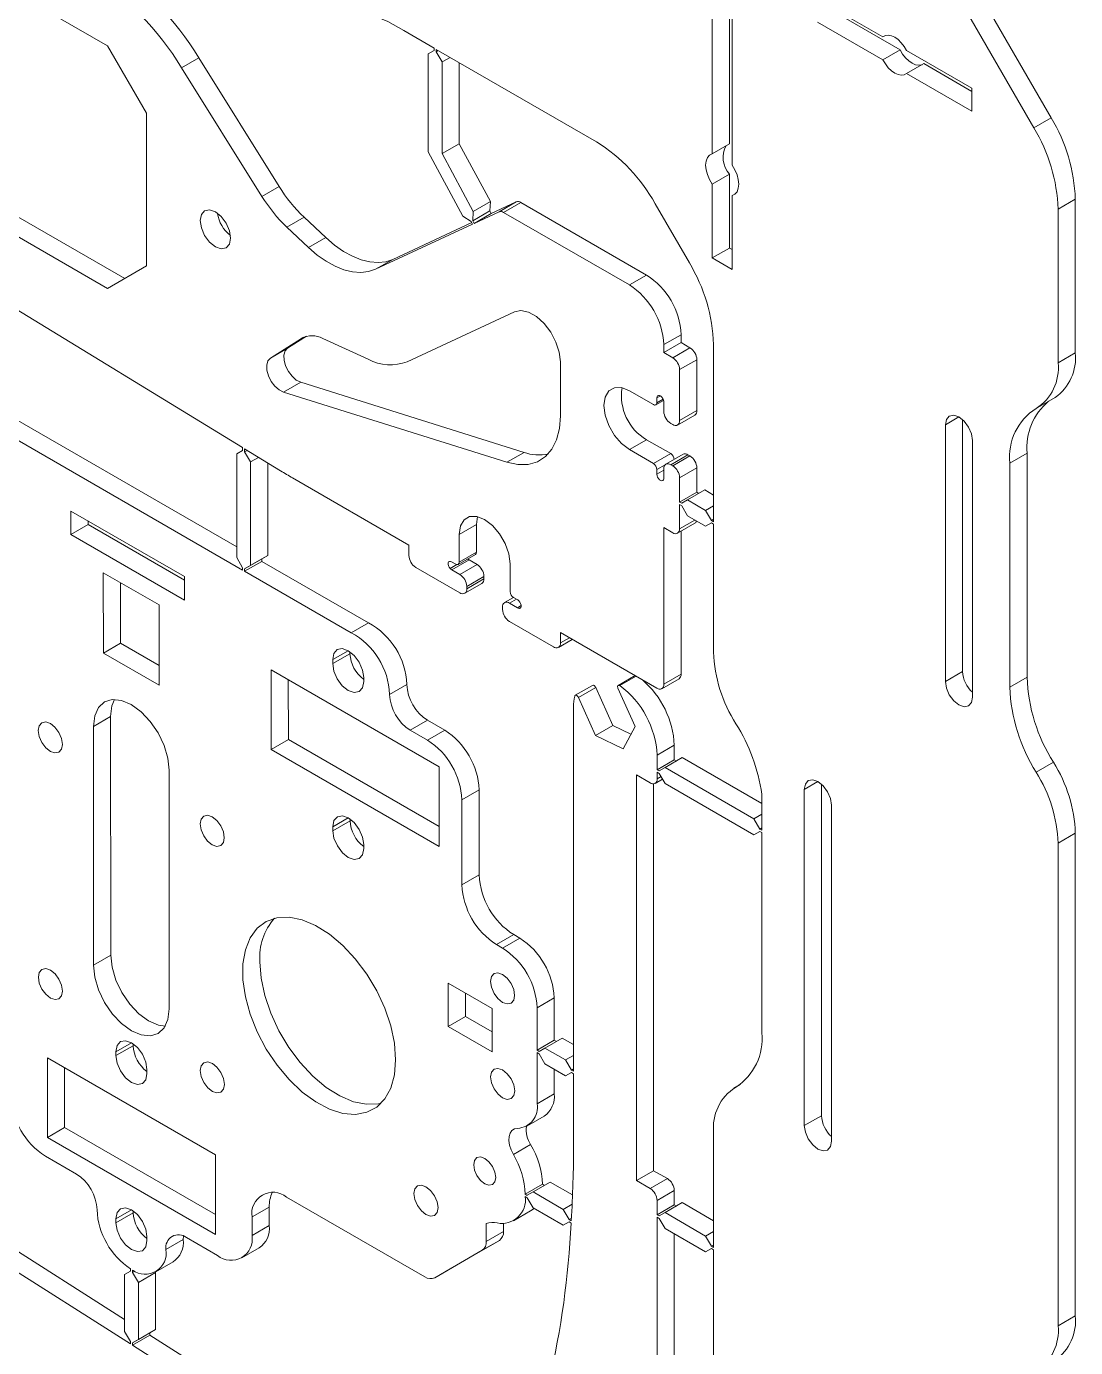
# Model space of a CAD drawing. Header units: millimetres. Extents: x 0 to 415, y 0 to 292.
# Drawn here: x 352.47 to 363.23, y 124.52 to 138.08 of the extents above; entities that cross this region are included whole.
import ezdxf

# ---------------------------------------------------------------- set-up
doc = ezdxf.new("R2010")
doc.units = ezdxf.units.MM

msp = doc.modelspace()

# ---------------------------------------------------------------- linework, layer by layer
at = {"color": 7, "linetype": 'Continuous', "lineweight": 15}
for p, q in [((353.2995, 137.8822), (350.2126, 139.6642)), ((359.5058, 138.615), (359.5058, 136.7748)), ((362.8069, 137.0412), (361.8898, 138.6298)), ((362.9837, 137.1433), (362.0665, 138.7318)), ((359.6826, 138.513), (359.6826, 136.8768)), ((359.7108, 136.6564), (359.7108, 138.4967)), ((361.258, 137.9742), (360.5877, 138.3612)), ((360.7644, 138.2264), (361.4347, 137.8395)), ((361.258, 137.7374), (360.5877, 138.1244)), ((356.6522, 137.8576), (356.3397, 138.0381)), ((361.2771, 137.9853), (361.258, 137.9742)), ((353.6986, 137.1909), (353.2995, 137.8822)), ((356.6522, 137.8331), (356.5921, 137.7984)), ((356.5921, 136.794), (356.5921, 137.7984)), ((356.6522, 137.8331), (356.6522, 137.8576)), ((358.3199, 136.8949), (356.6734, 137.8454)), ((356.6734, 137.8209), (356.6734, 137.8454)), ((356.6734, 137.8209), (356.6947, 137.8331)), ((356.7336, 137.7168), (356.6734, 137.8209)), ((361.4347, 137.8395), (361.258, 137.7374)), ((362.1716, 137.4468), (361.5013, 137.8338)), ((354.2371, 137.7576), (354.0603, 137.6556)), ((354.2371, 137.7576), (355.0611, 136.4387)), ((356.8149, 137.7637), (356.7336, 137.7168)), ((356.7336, 136.7749), (356.7336, 137.7168)), ((356.9103, 137.7086), (356.9103, 136.877)), ((361.678, 137.699), (361.5013, 137.597)), ((361.678, 137.699), (362.1716, 137.4141)), ((354.0603, 137.6556), (354.8843, 136.3367)), ((362.1716, 137.21), (361.5013, 137.597)), ((362.1716, 137.4468), (362.1716, 137.21)), ((350.3894, 137.2758), (353.4763, 135.4938)), ((350.2126, 137.1737), (353.2995, 135.3917)), ((353.6986, 135.6222), (353.6986, 137.1909)), ((362.8069, 137.0412), (362.9837, 137.1433)), ((356.9103, 136.877), (356.7336, 136.7749)), ((356.9103, 136.877), (357.2292, 136.283)), ((359.6826, 136.8768), (359.5058, 136.7748)), ((356.9472, 136.1325), (356.5921, 136.794)), ((357.0525, 136.1809), (356.7336, 136.7749)), ((354.8843, 136.3367), (355.0611, 136.4387)), ((359.6826, 136.5645), (359.5058, 136.4624)), ((359.5058, 136.4624), (359.5058, 135.7041)), ((359.6826, 136.5645), (359.6826, 135.8061)), ((359.7435, 136.3629), (359.7108, 136.3441)), ((359.7108, 135.5857), (359.7108, 136.3441)), ((363.2322, 136.3069), (363.0555, 136.2049)), ((363.2322, 134.7292), (363.2322, 136.3069)), ((357.2247, 136.1876), (357.0479, 136.0855)), ((357.0479, 136.0855), (357.0525, 136.1809)), ((357.0525, 136.1809), (357.2292, 136.283)), ((357.0621, 136.0592), (357.3179, 136.1782)), ((357.2292, 136.283), (357.2247, 136.1876)), ((357.2389, 136.1612), (357.2247, 136.1876)), ((357.2389, 136.1612), (357.4947, 136.2803)), ((357.3179, 136.1782), (357.4947, 136.2803)), ((357.5421, 136.274), (357.3653, 136.1719)), ((357.3653, 136.1719), (358.6554, 135.4271)), ((357.5421, 136.274), (358.8322, 135.5292)), ((359.2714, 135.6528), (358.9199, 136.2615)), ((363.0555, 134.6272), (363.0555, 136.2049)), ((355.3182, 136.1224), (355.1414, 136.0204)), ((355.3182, 136.1224), (355.5409, 135.913)), ((356.0499, 135.5881), (357.0464, 136.0518)), ((356.2267, 135.6901), (357.0378, 136.0677)), ((356.9472, 136.1325), (357.0321, 136.0783)), ((357.0464, 136.0518), (357.0321, 136.0783)), ((357.0479, 136.0855), (357.0479, 136.0855)), ((357.0621, 136.0592), (357.0479, 136.0855)), ((357.0621, 136.0592), (357.2389, 136.1612)), ((355.1414, 136.0204), (355.3641, 135.811)), ((355.3641, 135.811), (355.5409, 135.913)), ((359.6826, 135.8061), (359.5058, 135.7041)), ((359.6826, 135.8061), (359.7108, 135.7898)), ((353.2995, 135.3917), (353.6986, 135.6222)), ((356.2267, 135.6901), (356.0499, 135.5881)), ((359.5058, 135.7041), (359.7108, 135.5857)), ((351.6919, 135.5858), (354.6859, 133.7573)), ((358.6554, 135.4271), (358.8322, 135.5292)), ((357.4759, 135.1516), (356.3754, 134.6394)), ((355.2901, 134.879), (354.9718, 134.6757)), ((355.3411, 134.9007), (355.1486, 134.7778)), ((355.9748, 134.6646), (355.5098, 134.877)), ((359.1858, 134.9168), (359.009, 134.8148)), ((359.009, 134.7331), (359.1858, 134.8352)), ((359.009, 134.8148), (359.009, 134.7331)), ((359.1858, 134.9168), (359.1858, 134.8352)), ((359.1858, 134.8352), (359.2777, 134.7821)), ((359.5199, 132.997), (359.5199, 134.8164)), ((354.9718, 134.6757), (355.1486, 134.7778)), ((359.009, 134.7331), (359.1009, 134.68)), ((359.1009, 134.68), (359.2777, 134.7821)), ((363.0555, 134.6272), (363.2322, 134.7292)), ((357.9483, 134.0849), (357.9483, 134.6365)), ((359.3484, 134.6596), (359.1716, 134.5576)), ((359.1716, 134.5576), (359.1716, 134.035)), ((359.3484, 134.6596), (359.3484, 134.137)), ((355.2825, 134.4287), (355.1058, 134.3267)), ((355.2825, 134.4287), (357.575, 133.7083)), ((351.8687, 134.3307), (354.6258, 132.739)), ((355.1058, 134.3267), (357.3983, 133.6063)), ((358.9029, 134.1983), (358.6554, 134.3411)), ((358.9383, 134.2677), (358.9383, 134.2187)), ((362.8483, 134.1693), (363.0251, 134.2714)), ((354.6859, 132.5002), (351.6919, 134.2286)), ((358.9279, 134.1958), (359.0068, 134.2413)), ((359.009, 134.1289), (359.009, 134.2228)), ((359.1716, 134.035), (359.3484, 134.137)), ((359.1009, 133.9942), (359.0797, 134.0064)), ((359.1509, 133.9892), (359.3277, 134.0913)), ((362.075, 134.044), (362.075, 131.4584)), ((361.8983, 133.9917), (361.8983, 131.3563)), ((354.6859, 133.7267), (354.6258, 133.692)), ((354.6859, 133.7267), (354.6859, 133.7573)), ((354.7071, 133.7443), (355.0762, 133.5189)), ((354.7071, 133.7144), (354.7071, 133.7443)), ((354.7071, 133.7144), (354.7323, 133.729)), ((358.6554, 133.7369), (358.8322, 133.8389)), ((358.6554, 133.7369), (358.9029, 133.594)), ((358.8322, 133.8389), (359.0797, 133.6961)), ((362.1761, 131.196), (362.1761, 133.8313)), ((354.6258, 133.692), (354.6258, 132.6288)), ((354.7672, 133.6103), (354.7071, 133.7144)), ((354.8491, 133.6576), (354.7672, 133.6103)), ((354.7672, 133.6103), (354.7672, 132.5472)), ((354.944, 132.6493), (354.944, 133.5996)), ((357.575, 133.7083), (357.3983, 133.6063)), ((358.9029, 133.594), (359.0797, 133.6961)), ((359.2065, 133.6888), (359.0297, 133.5867)), ((359.2565, 133.6838), (359.0797, 133.5818)), ((359.1009, 133.5695), (359.2777, 133.6716)), ((359.2565, 133.6838), (359.2777, 133.6716)), ((362.7373, 133.7008), (362.5605, 133.5988)), ((362.5605, 133.5988), (362.5605, 131.2976)), ((362.7373, 133.7008), (362.7373, 131.3996)), ((358.9383, 133.5328), (358.9383, 133.4838)), ((359.009, 133.4471), (359.009, 133.541)), ((359.0797, 133.5818), (359.1009, 133.5695)), ((359.3484, 133.5491), (359.1716, 133.4471)), ((359.3484, 133.5491), (359.3484, 133.3001)), ((356.3927, 132.7568), (355.199, 133.4459)), ((359.1716, 133.4471), (359.1716, 133.198)), ((359.4297, 133.3225), (359.2529, 133.2205)), ((359.5199, 133.2705), (359.4297, 133.3225)), ((359.1716, 133.198), (359.3484, 133.3001)), ((359.1716, 133.198), (359.1928, 133.1858)), ((359.2529, 133.2205), (359.1928, 133.1858)), ((359.2529, 133.2205), (359.4386, 133.1133)), ((359.3484, 133.3001), (359.3696, 133.2878)), ((354.0912, 132.4338), (352.9244, 133.1066)), ((352.9244, 133.1066), (352.9246, 132.8657)), ((357.0857, 132.9692), (357.0964, 133.0486)), ((359.1716, 133.1735), (359.1928, 133.1613)), ((359.1716, 133.1735), (359.1716, 132.9245)), ((359.1928, 133.1613), (359.2529, 133.0572)), ((359.2529, 133.0572), (359.4386, 132.95)), ((359.4386, 133.1133), (359.5199, 133.1603)), ((359.4987, 133.0092), (359.4386, 133.1133)), ((353.1013, 132.9677), (352.9246, 132.8657)), ((353.1013, 132.9677), (353.1013, 133.0046)), ((354.0912, 132.3969), (353.1013, 132.9677)), ((356.9089, 132.8671), (357.0857, 132.9692)), ((357.0857, 132.6834), (357.0857, 132.9692)), ((359.1009, 132.8837), (359.009, 132.9367)), ((359.009, 132.9367), (359.009, 131.3281)), ((359.1509, 132.8787), (359.3277, 132.9808)), ((359.4386, 132.95), (359.4987, 132.9847)), ((359.4987, 132.9847), (359.4386, 132.95)), ((359.5199, 133.0215), (359.4987, 133.0092)), ((359.4987, 133.0092), (359.5199, 132.997)), ((359.4987, 132.9847), (359.5199, 132.9725)), ((359.5199, 131.6578), (359.5199, 132.9725)), ((352.9246, 132.8657), (354.0913, 132.1928)), ((356.9089, 132.5813), (356.9089, 132.8671)), ((359.1858, 132.8988), (359.1858, 131.4302)), ((354.7672, 132.5472), (354.944, 132.6493)), ((354.944, 132.6493), (354.8839, 132.6145)), ((356.3927, 132.7568), (356.3927, 132.6507)), ((356.8985, 132.5584), (357.0753, 132.6605)), ((356.9089, 132.5813), (357.0857, 132.6834)), ((354.6258, 132.6288), (354.6859, 132.5247)), ((354.6859, 132.5002), (354.6859, 132.5247)), ((354.8839, 132.6145), (354.7071, 132.5125)), ((354.7071, 132.488), (354.8839, 132.59)), ((354.7071, 132.5125), (354.7672, 132.5472)), ((354.7071, 132.488), (354.7071, 132.5125)), ((354.8839, 132.59), (354.8839, 132.6145)), ((354.8839, 132.59), (355.9777, 131.9586)), ((356.916, 132.267), (356.4634, 132.5282)), ((356.8161, 132.5163), (356.8855, 132.5564)), ((356.8735, 132.5609), (356.8311, 132.5854)), ((356.8346, 132.5017), (357.0114, 132.6038)), ((356.916, 132.4548), (357.0927, 132.5568)), ((357.0927, 132.5568), (357.0114, 132.6038)), ((357.4321, 132.2793), (357.4321, 132.565)), ((353.8297, 132.1427), (353.257, 132.473)), ((353.257, 132.473), (353.2573, 131.6481)), ((353.4338, 132.371), (353.4341, 131.7501)), ((354.0913, 132.1928), (354.0912, 132.4338)), ((355.8009, 131.8566), (354.7071, 132.488)), ((356.916, 132.4548), (356.8346, 132.5017)), ((357.1634, 132.4343), (356.9867, 132.3323)), ((356.9867, 132.3078), (357.1634, 132.4098)), ((357.1634, 132.4098), (357.1634, 132.4343)), ((356.966, 132.262), (357.1427, 132.3641)), ((356.9867, 132.3078), (356.9867, 132.3323)), ((353.8301, 131.3178), (353.8297, 132.1427)), ((357.3544, 132.0955), (357.3544, 132.12)), ((357.4665, 132.2186), (357.3751, 132.1658)), ((357.5064, 132.1139), (357.4251, 132.1609)), ((357.5099, 132.1935), (357.4675, 132.218)), ((357.5419, 132.1168), (357.525, 132.1071)), ((357.8776, 131.7118), (357.4251, 131.9731)), ((355.9777, 131.9586), (355.8009, 131.8566)), ((358.9383, 131.2873), (357.9483, 131.8588)), ((357.9483, 131.8588), (357.9483, 131.7526)), ((353.4341, 131.7501), (353.2573, 131.6481)), ((353.4341, 131.7501), (353.83, 131.5218)), ((357.9276, 131.7069), (358.0696, 131.7888)), ((353.2573, 131.6481), (353.8301, 131.3178)), ((355.6114, 131.5806), (355.6115, 131.5398)), ((355.7882, 131.6418), (355.6115, 131.5398)), ((355.7882, 131.6612), (355.7882, 131.6418)), ((356.7041, 130.4809), (354.9788, 131.476)), ((354.9788, 131.476), (354.9791, 130.6592)), ((359.009, 131.3281), (359.1858, 131.4302)), ((362.075, 131.4584), (361.8983, 131.3563)), ((355.1557, 131.374), (355.1559, 130.7613)), ((355.9296, 131.3971), (355.9297, 131.3563)), ((356.1948, 131.2238), (356.3716, 131.3258)), ((358.2775, 131.3169), (358.1007, 131.2148)), ((358.3099, 131.2949), (358.1331, 131.1929)), ((358.4856, 130.9038), (358.3099, 131.2949)), ((358.5386, 131.2867), (358.7143, 130.8955)), ((358.7142, 131.4167), (358.541, 131.3167)), ((358.9883, 131.2824), (359.1651, 131.3844)), ((362.7373, 131.3996), (362.5605, 131.2976)), ((358.3088, 130.8017), (358.1331, 131.1929)), ((358.0829, 131.0961), (358.0829, 127.355)), ((353.3319, 130.9966), (353.1552, 130.8946)), ((353.1552, 130.8946), (353.1562, 128.4443)), ((353.333, 128.5464), (353.3319, 130.9966)), ((356.5838, 130.9584), (356.4071, 130.8564)), ((356.7606, 130.8565), (356.5838, 130.9584)), ((358.4856, 130.9038), (358.3088, 130.8017)), ((358.6719, 130.8151), (358.4856, 130.9038)), ((358.7143, 130.8955), (358.5935, 130.6662)), ((355.1559, 130.7613), (354.9791, 130.6592)), ((355.1559, 130.7613), (356.7044, 129.8682)), ((356.5838, 130.7544), (356.4071, 130.8564)), ((356.7606, 130.8565), (356.5838, 130.7544)), ((358.5935, 130.6662), (358.3088, 130.8017)), ((354.9791, 130.6592), (356.7045, 129.6642)), ((359.117, 130.7032), (358.9402, 130.6012)), ((359.117, 130.5521), (359.117, 130.7032)), ((356.7045, 129.6642), (356.7041, 130.4809)), ((358.9402, 130.4501), (358.9402, 130.6012)), ((358.9402, 130.4501), (359.117, 130.5521)), ((359.0215, 130.4725), (358.9614, 130.4378)), ((359.1983, 130.5746), (359.0215, 130.4725)), ((359.0215, 130.4725), (359.9336, 129.946)), ((359.117, 130.5521), (359.1382, 130.5399)), ((360.0149, 130.1032), (359.1983, 130.5746)), ((362.8305, 130.4249), (363.0072, 130.527)), ((353.934, 127.9958), (353.933, 130.446)), ((358.7281, 130.397), (358.8695, 130.3154)), ((358.7281, 126.2327), (358.7281, 130.397)), ((358.9195, 130.3104), (358.9955, 130.3543)), ((358.9402, 130.4501), (358.9614, 130.4378)), ((358.9402, 130.4256), (358.9614, 130.4133)), ((358.9402, 130.3562), (358.9402, 130.4256)), ((358.9614, 130.4133), (359.0215, 130.3092)), ((357.1143, 130.2442), (356.9376, 130.1422)), ((357.1143, 130.2442), (357.1147, 129.3702)), ((358.9048, 126.3347), (358.9048, 130.3059)), ((359.0215, 130.3092), (359.9336, 129.7827)), ((360.0149, 129.8297), (360.0149, 130.2006)), ((360.4511, 130.2489), (360.4511, 126.797)), ((360.6279, 130.3012), (360.6279, 126.8991)), ((356.9376, 130.1422), (356.9379, 129.2682)), ((360.7289, 126.6366), (360.7289, 130.0886)), ((355.789, 129.9267), (355.6122, 129.8246)), ((355.789, 129.9461), (355.789, 129.9267)), ((359.9336, 129.946), (360.0149, 129.9929)), ((359.9937, 129.8419), (359.9336, 129.946)), ((355.6122, 129.8654), (355.6122, 129.8246)), ((359.9336, 129.7827), (359.9937, 129.8174)), ((359.9937, 129.8174), (359.9336, 129.7827)), ((359.9937, 129.8419), (360.0149, 129.8541)), ((359.9937, 129.8419), (360.0149, 129.8297)), ((359.9937, 129.8174), (360.0149, 129.8052)), ((360.0149, 127.751), (360.0149, 129.8052)), ((363.2322, 129.7998), (363.0555, 129.6977)), ((363.2322, 124.8454), (363.2322, 129.7998)), ((355.9304, 129.6819), (355.9304, 129.6411)), ((363.0555, 124.7433), (363.0555, 129.6977)), ((353.5356, 124.5564), (345.6885, 129.5374)), ((353.4755, 124.8088), (345.8653, 129.6394)), ((357.1147, 129.3702), (356.9379, 129.2682)), ((357.2917, 128.6559), (357.4684, 128.7579)), ((357.3543, 128.6197), (357.5311, 128.7218)), ((357.4684, 128.7579), (357.5311, 128.7218)), ((357.2917, 128.6559), (357.3543, 128.6197)), ((353.333, 128.5464), (353.1562, 128.4443)), ((357.2486, 127.9991), (356.7963, 128.26)), ((356.7963, 128.26), (356.7965, 127.8156)), ((356.9732, 127.9177), (356.9731, 128.158)), ((357.7081, 128.0075), (357.8849, 128.1095)), ((357.885, 127.6733), (357.8849, 128.1095)), ((356.9732, 127.9177), (356.7965, 127.8156)), ((357.2487, 127.7589), (356.9732, 127.9177)), ((357.2488, 127.5548), (357.2486, 127.9991)), ((357.7083, 127.5713), (357.7081, 128.0075)), ((356.7965, 127.8156), (357.2488, 127.5548)), ((353.5632, 127.6175), (353.5632, 127.6369)), ((357.885, 127.6733), (357.7083, 127.5713)), ((357.9664, 127.6958), (357.7896, 127.5938)), ((357.885, 127.6733), (357.9062, 127.6611)), ((358.0829, 127.6285), (357.9664, 127.6958)), ((354.4083, 126.4974), (352.683, 127.4924)), ((352.683, 127.4924), (352.6834, 126.6757)), ((353.5632, 127.6175), (353.3864, 127.5155)), ((353.3864, 127.5155), (353.3864, 127.5563)), ((357.7083, 127.5713), (357.7295, 127.559)), ((357.7083, 127.5468), (357.7295, 127.5345)), ((357.7085, 127.0218), (357.7083, 127.5468)), ((357.7896, 127.5938), (357.7295, 127.559)), ((357.7295, 127.5345), (357.7896, 127.4304)), ((357.7896, 127.5938), (358.0016, 127.4714)), ((358.0016, 127.4714), (358.0829, 127.5183)), ((352.8599, 127.3904), (352.8601, 126.7777)), ((353.7046, 127.332), (353.7046, 127.3728)), ((357.7896, 127.4304), (358.0016, 127.3081)), ((357.8853, 127.1239), (357.8852, 127.3753)), ((358.0617, 127.3673), (358.0016, 127.4714)), ((358.0617, 127.3673), (358.0829, 127.3795)), ((358.0617, 127.3673), (358.0829, 127.355)), ((358.0016, 127.3081), (358.0617, 127.3428)), ((358.0617, 127.3428), (358.0016, 127.3081)), ((358.0617, 127.3428), (358.0829, 127.3305)), ((358.0829, 127.3305), (358.0829, 126.6051)), ((359.7941, 127.2192), (359.7271, 127.1805)), ((357.7085, 127.0218), (357.8853, 127.1239)), ((357.6049, 126.7927), (357.7817, 126.8948)), ((360.6279, 126.8991), (360.4511, 126.797)), ((352.8601, 126.7777), (352.6834, 126.6757)), ((352.6834, 126.6757), (354.4087, 125.6807)), ((352.8601, 126.7777), (354.4086, 125.8847)), ((359.5199, 125.5473), (359.5199, 126.7227)), ((357.4657, 126.5008), (357.6425, 126.6029)), ((352.6622, 126.4837), (352.9804, 126.3002)), ((354.4087, 125.6807), (354.4083, 126.4974)), ((358.9048, 126.3347), (358.7281, 126.2327)), ((359.0463, 126.2531), (358.9048, 126.3347)), ((357.588, 126.0928), (357.7648, 126.1948)), ((357.8443, 126.2186), (357.6675, 126.1165)), ((357.7648, 126.1948), (357.7839, 126.1838)), ((357.8443, 126.2186), (358.0726, 126.0868)), ((358.8695, 126.151), (358.7281, 126.2327)), ((359.0463, 126.2531), (358.8695, 126.151)), ((359.117, 126.1306), (358.9402, 126.0285)), ((359.117, 125.984), (359.117, 126.1306)), ((356.5576, 125.2449), (355.1367, 126.0644)), ((357.5876, 126.0685), (357.6076, 126.057)), ((357.588, 126.0928), (357.6074, 126.0816)), ((357.6675, 126.1165), (357.6074, 126.0818)), ((357.6074, 126.0816), (357.6074, 126.0818)), ((357.6076, 126.057), (357.6675, 125.9532)), ((357.9771, 125.9378), (357.6675, 126.1165)), ((358.9402, 125.882), (358.9402, 126.0285)), ((359.1983, 126.0065), (359.0215, 125.9044)), ((359.5199, 125.8208), (359.1983, 126.0065)), ((353.5639, 125.9024), (353.3871, 125.8003)), ((353.5639, 125.9024), (353.5639, 125.9218)), ((354.9601, 125.9619), (354.7833, 125.8599)), ((354.7834, 125.6687), (354.7833, 125.8599)), ((354.9602, 125.7708), (354.9601, 125.9619)), ((357.4658, 125.8195), (357.6426, 125.9215)), ((357.6777, 125.9473), (357.6426, 125.9215)), ((357.9771, 125.7745), (357.6675, 125.9532)), ((357.9771, 125.9378), (358.0684, 125.9905)), ((358.0372, 125.8337), (357.9771, 125.9378)), ((358.9402, 125.882), (359.117, 125.984)), ((358.9402, 125.882), (358.9614, 125.8697)), ((358.9402, 125.8575), (358.9614, 125.8452)), ((358.9402, 122.4423), (358.9402, 125.8575)), ((359.0215, 125.9044), (358.9614, 125.8697)), ((359.0215, 125.9044), (359.4386, 125.6637)), ((359.117, 125.984), (359.1382, 125.9718)), ((353.3871, 125.8411), (353.3871, 125.8003)), ((354.9602, 125.7708), (354.7834, 125.6687)), ((357.187, 125.609), (357.1869, 125.7926)), ((357.3637, 125.7111), (357.3637, 125.7919)), ((357.9771, 125.7745), (358.037, 125.8091)), ((358.037, 125.8091), (357.9771, 125.7745)), ((358.037, 125.8091), (358.0577, 125.7971)), ((358.0608, 125.8473), (358.0372, 125.8337)), ((358.0372, 125.8334), (358.0607, 125.847)), ((358.0372, 125.8337), (358.0372, 125.8334)), ((358.0372, 125.8334), (358.0591, 125.8208)), ((358.9614, 125.8452), (359.0215, 125.7411)), ((359.0215, 125.7411), (359.4386, 125.5003)), ((353.7053, 125.6576), (353.7053, 125.6168)), ((354.0766, 125.6271), (353.8998, 125.5251)), ((354.0766, 125.6271), (354.0791, 125.6637)), ((354.1118, 125.6478), (354.43, 125.4642)), ((356.8344, 125.3371), (357.3224, 125.6195)), ((357.3224, 125.6195), (357.1456, 125.5174)), ((357.187, 125.609), (357.3637, 125.7111)), ((359.117, 122.5444), (359.117, 125.686)), ((359.4386, 125.6637), (359.5199, 125.7106)), ((359.4987, 125.5596), (359.4386, 125.6637)), ((354.6798, 125.4396), (354.8566, 125.5416)), ((357.1456, 125.5174), (356.6576, 125.2351)), ((359.4386, 125.5003), (359.4987, 125.5351)), ((359.4987, 125.5351), (359.4386, 125.5003)), ((359.5199, 125.5718), (359.4987, 125.5596)), ((359.4987, 125.5596), (359.5199, 125.5473)), ((359.4987, 125.5351), (359.5199, 125.5228)), ((359.5199, 122.1077), (359.5199, 125.5228)), ((353.5356, 125.3023), (353.5356, 125.327)), ((353.5568, 125.2901), (353.5568, 125.3148)), ((353.7962, 125.2959), (353.973, 125.398)), ((356.6576, 125.2351), (356.8344, 125.3371)), ((353.5356, 125.3023), (353.4755, 125.2676)), ((353.4755, 125.2676), (353.4755, 124.6844)), ((353.5568, 125.2901), (353.5796, 125.3032)), ((353.6169, 125.186), (353.5568, 125.2901)), ((353.7937, 125.288), (353.6169, 125.186)), ((353.6169, 125.186), (353.6169, 124.6027)), ((353.7908, 125.293), (353.7937, 125.288)), ((353.7937, 124.7048), (353.7937, 125.288)), ((363.0555, 124.7433), (363.2322, 124.8454)), ((353.4755, 124.6844), (353.5356, 124.5803)), ((353.7336, 124.6701), (353.5568, 124.568)), ((353.7336, 124.645), (353.5568, 124.5429)), ((353.6169, 124.6027), (353.7937, 124.7048)), ((353.7937, 124.7048), (353.7336, 124.6701)), ((353.7336, 124.645), (353.7336, 124.6701)), ((354.2988, 124.2862), (353.7336, 124.645)), ((353.5356, 124.5564), (353.5356, 124.5803)), ((353.5568, 124.568), (353.6169, 124.6027)), ((353.5568, 124.5429), (353.5568, 124.568)), ((354.122, 124.1841), (353.5568, 124.5429))]:
    msp.add_line(p, q, dxfattribs=at)
at = {"color": 8, "linetype": 'Continuous', "lineweight": 15}
for p, q in [((355.303, 134.8864), (355.2901, 134.879)), ((358.9383, 134.2677), (358.9736, 134.2881)), ((358.9383, 134.2187), (359.0019, 134.2554)), ((362.0372, 134.0719), (361.8983, 133.9917)), ((358.9383, 133.5328), (359.0231, 133.5818)), ((358.9383, 133.4838), (359.009, 133.5246)), ((359.1716, 132.9245), (359.3272, 133.0143)), ((357.4958, 132.2017), (357.4251, 132.1609)), ((357.5064, 132.1139), (357.5451, 132.1363)), ((357.9483, 131.7526), (358.0403, 131.8057)), ((355.7706, 131.6725), (355.6114, 131.5806)), ((358.7254, 131.4102), (358.5583, 131.3137)), ((358.9808, 130.3797), (358.9402, 130.3562)), ((360.59, 130.3292), (360.4511, 130.2489)), ((355.7714, 129.9573), (355.6122, 129.8654)), ((353.5456, 127.6482), (353.3864, 127.5563)), ((359.787, 127.2144), (359.7449, 127.1901)), ((353.5463, 125.933), (353.3871, 125.8411))]:
    msp.add_line(p, q, dxfattribs=at)
at = {"color": 7, "linetype": 'Continuous', "lineweight": 15, "flags": 128}
for points in [[(361.5013, 137.8338), (361.4763, 137.8757), (361.4467, 137.9135), (361.414, 137.9452), (361.3796, 137.9693), (361.3453, 137.9848), (361.3125, 137.9909), (361.283, 137.9873), (361.258, 137.9742)], [(361.6589, 137.688), (361.653, 137.6859), (361.6235, 137.6823), (361.5907, 137.6884), (361.5564, 137.7039), (361.522, 137.7281), (361.4893, 137.7598), (361.4597, 137.7975), (361.4347, 137.8395)], [(361.258, 137.7374), (361.283, 137.6955), (361.3125, 137.6577), (361.3453, 137.626), (361.3796, 137.6019), (361.414, 137.5864), (361.4467, 137.5803), (361.4763, 137.5839), (361.5013, 137.597)], [(359.5058, 136.7748), (359.4776, 136.7598), (359.4563, 136.7343), (359.4431, 136.6996), (359.4386, 136.6574), (359.4431, 136.61), (359.4563, 136.56), (359.4776, 136.5099), (359.5058, 136.4624)], [(359.7108, 136.3441), (359.739, 136.359), (359.7603, 136.3845), (359.7735, 136.4192), (359.778, 136.4614), (359.7735, 136.5088), (359.7603, 136.5588), (359.739, 136.6089), (359.7108, 136.6564)], [(354.2512, 136.0875), (354.263, 136.012), (354.2968, 135.9342), (354.3472, 135.8661), (354.4068, 135.8181), (354.4663, 135.7974), (354.5168, 135.8072), (354.5505, 135.846), (354.5623, 135.9079), (354.5505, 135.9835), (354.5168, 136.0612), (354.4663, 136.1293), (354.4068, 136.1774), (354.3472, 136.1981), (354.2968, 136.1883), (354.263, 136.1494), (354.2512, 136.0875)], [(355.5409, 135.913), (355.6301, 135.8365), (355.7213, 135.7722), (355.813, 135.7214), (355.9037, 135.6849), (355.9919, 135.6632), (356.0761, 135.6569), (356.1548, 135.6659), (356.2267, 135.6901)], [(356.0499, 135.5881), (355.978, 135.5638), (355.8993, 135.5548), (355.8151, 135.5612), (355.7269, 135.5828), (355.6362, 135.6194), (355.5445, 135.6702), (355.4533, 135.7344), (355.3641, 135.811)], [(357.4759, 135.1516), (357.5434, 135.1649), (357.6209, 135.148), (357.7022, 135.1025), (357.7803, 135.0319), (357.8491, 134.9423), (357.9026, 134.8409), (357.9367, 134.7361), (357.9483, 134.6365)], [(355.1058, 134.3267), (355.0609, 134.3493), (355.0174, 134.3875), (354.9796, 134.4375), (354.9515, 134.4942), (354.9357, 134.5519), (354.934, 134.6048), (354.9464, 134.6475), (354.9718, 134.6757)], [(355.1486, 134.7778), (355.1232, 134.7496), (355.1107, 134.7069), (355.1125, 134.654), (355.1282, 134.5963), (355.1564, 134.5395), (355.1942, 134.4895), (355.2377, 134.4513), (355.2825, 134.4287)], [(358.6554, 134.3411), (358.5746, 134.373), (358.5017, 134.3722), (358.4438, 134.3388), (358.4066, 134.276), (358.3938, 134.1901), (358.4066, 134.0893), (358.4438, 133.9836), (358.5017, 133.8834), (358.5746, 133.7984), (358.6554, 133.7369)], [(359.0056, 134.2462), (358.9988, 134.2614), (358.9892, 134.2749), (358.9778, 134.2854), (358.9659, 134.2916), (358.9549, 134.2927), (358.946, 134.2887), (358.9403, 134.2801), (358.9383, 134.2677)], [(357.9483, 134.0849), (357.9383, 133.9538), (357.9086, 133.838), (357.86, 133.7407), (357.794, 133.6647), (357.7123, 133.6121), (357.6172, 133.5845), (357.5116, 133.5825), (357.3983, 133.6063)], [(362.1761, 133.8313), (362.1655, 133.8988), (362.1354, 133.9682), (362.0903, 134.029), (362.0372, 134.0719), (361.984, 134.0904), (361.9389, 134.0817), (361.9088, 134.047), (361.8983, 133.9917)], [(358.9383, 133.4838), (358.9403, 133.4691), (358.946, 133.4538), (358.9549, 133.4395), (358.9659, 133.428), (358.9778, 133.4204), (358.9892, 133.4177), (358.9988, 133.4202), (359.0056, 133.4275)], [(356.9089, 132.8671), (356.9217, 132.9531), (356.9589, 133.0159), (357.0167, 133.0493), (357.0897, 133.0501), (357.1705, 133.0182), (357.2514, 132.9567), (357.3243, 132.8717), (357.3822, 132.7715), (357.4193, 132.6658), (357.4321, 132.565)], [(356.8311, 132.5854), (356.8194, 132.5899), (356.809, 132.5892), (356.8011, 132.5835), (356.7966, 132.5734), (356.796, 132.56), (356.7994, 132.5449), (356.8063, 132.5298), (356.8161, 132.5163)], [(357.525, 132.1071), (357.5347, 132.1093), (357.5417, 132.1164), (357.545, 132.1276), (357.5444, 132.1417), (357.5399, 132.157), (357.532, 132.1718), (357.5216, 132.1845), (357.5099, 132.1935)], [(355.9296, 131.3971), (355.9175, 131.4744), (355.883, 131.5539), (355.8314, 131.6235), (355.7705, 131.6726), (355.7096, 131.6937), (355.658, 131.6837), (355.6235, 131.6439), (355.6114, 131.5806)], [(355.6115, 131.5398), (355.6236, 131.4625), (355.6581, 131.383), (355.7097, 131.3133), (355.7706, 131.2642), (355.8315, 131.2431), (355.8831, 131.2532), (355.9176, 131.2929), (355.9297, 131.3563)], [(358.2775, 131.3169), (358.2779, 131.3171), (358.2829, 131.3183), (358.2886, 131.3173), (358.2947, 131.3141), (358.3005, 131.309), (358.3058, 131.3024), (358.3099, 131.2949)], [(358.5583, 131.3137), (358.5522, 131.317), (358.5465, 131.3181), (358.5415, 131.317), (358.5377, 131.3137), (358.5354, 131.3086), (358.5348, 131.302), (358.5359, 131.2945), (358.5386, 131.2867)], [(361.8983, 131.3563), (361.9088, 131.2889), (361.9389, 131.2194), (361.984, 131.1586), (362.0372, 131.1157), (362.0903, 131.0973), (362.1354, 131.106), (362.1655, 131.1407), (362.1761, 131.196)], [(353.933, 130.446), (353.9197, 130.5699), (353.8808, 130.7006), (353.8189, 130.8293), (353.7384, 130.9472), (353.6445, 131.0461), (353.5439, 131.1195), (353.4432, 131.1622), (353.3494, 131.1715), (353.2689, 131.1465), (353.2072, 131.0891), (353.1684, 131.0032), (353.1552, 130.8946)], [(353.3319, 130.9966), (353.3451, 131.1052), (353.3721, 131.1724)], [(358.0951, 131.2066), (358.0974, 131.2118), (358.1012, 131.2151), (358.1061, 131.2163), (358.1118, 131.2152), (358.1179, 131.212), (358.1238, 131.2069), (358.129, 131.2004), (358.1331, 131.1929)], [(352.8371, 130.7105), (352.8277, 130.6613), (352.8009, 130.6304), (352.7608, 130.6225), (352.7134, 130.639), (352.6661, 130.6772), (352.6259, 130.7313), (352.5991, 130.7931), (352.5896, 130.8533), (352.599, 130.9025), (352.6258, 130.9334), (352.666, 130.9413), (352.7133, 130.9248), (352.7607, 130.8866), (352.8008, 130.8325), (352.8277, 130.7707), (352.8371, 130.7105)], [(360.7289, 130.0886), (360.7183, 130.1561), (360.6882, 130.2255), (360.6432, 130.2863), (360.59, 130.3292), (360.5368, 130.3476), (360.4918, 130.3389), (360.4617, 130.3042), (360.4511, 130.2489)], [(354.4988, 129.7522), (354.4894, 129.703), (354.4626, 129.6721), (354.4225, 129.6642), (354.3751, 129.6807), (354.3278, 129.7188), (354.2876, 129.773), (354.2608, 129.8348), (354.2513, 129.895), (354.2607, 129.9442), (354.2875, 129.9751), (354.3277, 129.9829), (354.375, 129.9665), (354.4224, 129.9283), (354.4625, 129.8742), (354.4894, 129.8124), (354.4988, 129.7522)], [(355.9304, 129.6819), (355.9182, 129.7592), (355.8837, 129.8387), (355.8321, 129.9084), (355.7712, 129.9575), (355.7103, 129.9786), (355.6587, 129.9685), (355.6243, 129.9288), (355.6122, 129.8654)], [(355.6122, 129.8246), (355.6243, 129.7473), (355.6589, 129.6678), (355.7105, 129.5982), (355.7714, 129.5491), (355.8323, 129.528), (355.8839, 129.538), (355.9183, 129.5778), (355.9304, 129.6411)], [(356.2565, 127.4729), (356.244, 127.3183), (356.2066, 127.1832), (356.1456, 127.072), (356.063, 126.9882), (355.9613, 126.9345), (355.8439, 126.9127), (355.7146, 126.9235), (355.5774, 126.9664), (355.4368, 127.0402), (355.2974, 127.1424), (355.1635, 127.2698), (355.0396, 127.4183), (354.9295, 127.5831), (354.8369, 127.7589), (354.7647, 127.94), (354.7152, 128.1207), (354.69, 128.2951), (354.6899, 128.4576), (354.7149, 128.6031), (354.7643, 128.7267), (354.8364, 128.8246), (354.929, 128.8936), (355.0389, 128.9315), (355.1628, 128.9371), (355.2966, 128.9101), (355.436, 128.8515), (355.5766, 128.7632), (355.7138, 128.6479), (355.8432, 128.5094), (355.9607, 128.3521), (356.0625, 128.1812), (356.1452, 128.002), (356.2063, 127.8203), (356.2439, 127.6421), (356.2565, 127.4729)], [(353.1562, 128.4443), (353.1695, 128.3204), (353.2084, 128.1897), (353.2703, 128.061), (353.3509, 127.9432), (353.4447, 127.8442), (353.5453, 127.7708), (353.646, 127.7281), (353.7398, 127.7189), (353.8203, 127.7438), (353.882, 127.8012), (353.9208, 127.8871), (353.934, 127.9958)], [(353.8939, 127.82), (353.8228, 127.8301), (353.7221, 127.8729), (353.6214, 127.9462), (353.5276, 128.0452), (353.4471, 128.163), (353.3852, 128.2917), (353.3463, 128.4225), (353.333, 128.5464)], [(356.1079, 127.0275), (356.0811, 127.0216), (355.9573, 127.0161), (355.8235, 127.043), (355.684, 127.1016), (355.5435, 127.19), (355.4063, 127.3053), (355.2768, 127.4438), (355.1594, 127.601), (355.0576, 127.772), (354.9748, 127.9512), (354.9137, 128.1328), (354.8762, 128.3111), (354.8635, 128.4803)], [(352.8382, 128.1786), (352.8288, 128.1294), (352.802, 128.0985), (352.7619, 128.0906), (352.7145, 128.1071), (352.6672, 128.1452), (352.627, 128.1994), (352.6002, 128.2612), (352.5907, 128.3214), (352.6001, 128.3706), (352.6269, 128.4015), (352.6671, 128.4093), (352.7144, 128.3929), (352.7618, 128.3547), (352.8019, 128.3006), (352.8288, 128.2388), (352.8382, 128.1786)], [(357.2308, 128.2772), (357.2402, 128.3265), (357.267, 128.3574), (357.3071, 128.3652), (357.3545, 128.3488), (357.4018, 128.3106), (357.442, 128.2564), (357.4688, 128.1946), (357.4783, 128.1345), (357.4689, 128.0852), (357.4421, 128.0543), (357.4019, 128.0465), (357.3546, 128.0629), (357.3072, 128.1011), (357.2671, 128.1552), (357.2402, 128.2171), (357.2308, 128.2772)], [(353.7046, 127.3728), (353.6924, 127.4501), (353.6579, 127.5296), (353.6063, 127.5992), (353.5454, 127.6483), (353.4845, 127.6694), (353.4329, 127.6594), (353.3984, 127.6196), (353.3864, 127.5563)], [(353.3864, 127.5155), (353.3985, 127.4382), (353.433, 127.3587), (353.4847, 127.289), (353.5456, 127.2399), (353.6064, 127.2188), (353.658, 127.2289), (353.6925, 127.2686), (353.7046, 127.332)], [(354.4999, 127.2203), (354.4905, 127.171), (354.4637, 127.1401), (354.4236, 127.1323), (354.3762, 127.1487), (354.3289, 127.1869), (354.2887, 127.2411), (354.2619, 127.3029), (354.2524, 127.363), (354.2618, 127.4123), (354.2886, 127.4432), (354.3288, 127.451), (354.3761, 127.4346), (354.4235, 127.3964), (354.4636, 127.3423), (354.4905, 127.2804), (354.4999, 127.2203)], [(357.2312, 127.2971), (357.2406, 127.3464), (357.2674, 127.3773), (357.3075, 127.3851), (357.3549, 127.3687), (357.4022, 127.3305), (357.4424, 127.2763), (357.4693, 127.2145), (357.4787, 127.1544), (357.4693, 127.1051), (357.4425, 127.0742), (357.4024, 127.0664), (357.355, 127.0828), (357.3077, 127.121), (357.2675, 127.1751), (357.2407, 127.237), (357.2312, 127.2971)], [(357.5087, 126.7693), (357.477, 126.7642), (357.4511, 126.7479), (357.4322, 126.7212), (357.4216, 126.6858), (357.4198, 126.6435), (357.4269, 126.5968), (357.4425, 126.5483), (357.4657, 126.5008)], [(360.4511, 126.797), (360.4617, 126.7295), (360.4918, 126.6601), (360.5368, 126.5993), (360.59, 126.5564), (360.6432, 126.538), (360.6882, 126.5467), (360.7183, 126.5814), (360.7289, 126.6366)], [(357.0578, 126.3955), (357.0664, 126.4406), (357.0909, 126.4688), (357.1276, 126.476), (357.1709, 126.461), (357.2142, 126.4261), (357.2509, 126.3766), (357.2755, 126.32), (357.2841, 126.265), (357.2755, 126.22), (357.251, 126.1917), (357.2143, 126.1846), (357.171, 126.1996), (357.1277, 126.2345), (357.091, 126.284), (357.0665, 126.3406), (357.0578, 126.3955)], [(356.692, 125.9562), (356.6826, 125.9069), (356.6558, 125.876), (356.6156, 125.8682), (356.5683, 125.8846), (356.5209, 125.9228), (356.4808, 125.9769), (356.4539, 126.0387), (356.4445, 126.0989), (356.4539, 126.1481), (356.4807, 126.179), (356.5208, 126.1869), (356.5682, 126.1704), (356.6155, 126.1323), (356.6557, 126.0781), (356.6825, 126.0163), (356.692, 125.9562)], [(353.7053, 125.6576), (353.6932, 125.7349), (353.6587, 125.8144), (353.607, 125.8841), (353.5461, 125.9332), (353.4853, 125.9543), (353.4337, 125.9442), (353.3992, 125.9045), (353.3871, 125.8411)], [(353.3871, 125.8003), (353.3993, 125.723), (353.4338, 125.6435), (353.4854, 125.5739), (353.5463, 125.5248), (353.6072, 125.5037), (353.6588, 125.5137), (353.6933, 125.5535), (353.7053, 125.6168)]]:
    msp.add_lwpolyline(points, dxfattribs=at)
at = {"color": 7, "linetype": 'Continuous', "lineweight": 15}
for centre, radius, start, end in [((351.6566, 136.223), 2.7982, 30.79413, 59.14217), ((351.8334, 136.3251), 2.7982, 30.79413, 59.14217), ((355.5815, 136.8771), 1.3866, 56.85414, 98.15382), ((361.5019, 136.2478), 1.7314, 1.9565, 31.14373), ((361.3251, 136.1458), 1.7314, 1.9565, 31.14373), ((357.4037, 135.4261), 1.7311, 28.85561, 58.04533), ((359.8756, 136.7345), 0.2573, 151.33757, 221.37303), ((356.418, 137.2789), 1.596, 211.76617, 226.43793), ((356.2413, 137.1769), 1.596, 211.76617, 226.43793), ((357.3355, 136.1292), 0.0521, 55.10133, 109.73918), ((357.5123, 136.2313), 0.0521, 55.10133, 109.73918), ((354.7763, 136.2111), 0.3501, 188.02673, 231.96789), ((357.7896, 134.7573), 1.7314, 1.9565, 31.14373), ((358.4182, 134.8819), 0.7684, 2.60548, 57.39452), ((358.2414, 134.7798), 0.7684, 2.60548, 57.39452), ((355.3982, 134.678), 0.2282, 60.70827, 118.28263), ((359.0181, 134.5506), 0.1537, 2.60548, 57.39452), ((359.1949, 134.6526), 0.1537, 2.60548, 57.39452), ((362.7355, 134.6782), 0.4993, 305.44529, 5.86689), ((356.2024, 135.086), 0.479, 241.63078, 291.17911), ((362.5665, 134.5746), 0.4918, 302.46584, 6.12866), ((359.0965, 134.2888), 0.5218, 170.87844, 239.57008), ((358.9167, 134.2152), 0.0218, 230.79671, 9.21404), ((358.9194, 134.2218), 0.0896, 0.59764, 15.75949), ((359.3008, 134.131), 0.048, 304.05635, 7.25583), ((363.1473, 133.6618), 0.5901, 122.46584, 186.12866), ((363.3467, 133.7596), 0.6123, 129.4077, 185.50217), ((359.1625, 134.1359), 0.1537, 182.60548, 237.39452), ((359.1285, 134.028), 0.0437, 230.79671, 9.21404), ((357.7283, 134.1435), 0.4614, 250.60203, 281.68335), ((358.8615, 133.5293), 0.0768, 2.60548, 57.39452), ((359.0521, 133.548), 0.0437, 50.79671, 189.21404), ((359.0381, 133.6312), 0.0771, 3.6062, 57.33491), ((359.2272, 133.643), 0.0503, 54.38242, 114.30712), ((359.1949, 133.5421), 0.1537, 2.60548, 57.39452), ((358.0889, 138.4508), 5.7792, 238.58079, 239.9976), ((359.0181, 133.4401), 0.1537, 2.60548, 57.39452), ((358.9561, 133.4461), 0.0529, 339.43399, 1.01238), ((359.1285, 132.9175), 0.0437, 230.79671, 9.21404), ((359.307, 133.0145), 0.0396, 301.52502, 344.51593), ((356.5462, 132.6577), 0.1537, 182.60548, 237.39452), ((357.0619, 132.6804), 0.024, 304.05635, 7.25583), ((356.8802, 132.5788), 0.0896, 224.24101, 239.40483), ((356.8873, 132.5778), 0.0218, 230.79671, 9.21404), ((357.0547, 132.6776), 0.0856, 227.06656, 239.62017), ((357.0099, 132.4274), 0.1537, 2.60548, 57.39452), ((356.8331, 132.3253), 0.1537, 2.60548, 57.39452), ((357.1159, 132.4038), 0.048, 304.05635, 7.25583), ((356.9436, 132.3008), 0.0437, 230.79671, 9.21404), ((357.5089, 132.2828), 0.0768, 182.60548, 237.39452), ((357.3975, 132.127), 0.0437, 50.79671, 189.21404), ((357.5336, 132.1593), 0.0529, 238.99004, 260.57239), ((357.5079, 132.1025), 0.1537, 182.60548, 237.39452), ((355.4429, 131.1947), 0.7524, 2.21123, 61.59377), ((355.6197, 131.2968), 0.7524, 2.21123, 61.59377), ((357.9052, 131.7456), 0.0437, 230.79671, 9.21404), ((356.138, 131.6591), 0.3501, 182.83496, 233.4939), ((360.9812, 131.7112), 1.4622, 182.09006, 212.62733), ((359.1382, 131.4241), 0.048, 304.05635, 7.25583), ((362.3837, 131.4747), 0.3091, 183.02317, 227.80604), ((356.8321, 131.3469), 0.461, 182.62211, 237.41117), ((357.9974, 130.5545), 0.9439, 2.83586, 53.54753), ((358.1665, 130.6537), 0.9518, 2.97994, 49.08793), ((358.9659, 131.3211), 0.0437, 230.79671, 9.21404), ((364.3093, 131.3606), 1.75, 182.06278, 212.32031), ((364.4861, 131.4626), 1.75, 182.06278, 212.32031), ((356.6554, 131.2448), 0.461, 182.62211, 237.41117), ((358.5552, 131.0996), 0.4724, 166.90711, 180.4223), ((358.166, 129.9314), 1.8684, 8.28536, 32.046), ((356.17, 130.107), 0.7684, 2.62211, 57.41117), ((356.3467, 130.2091), 0.7684, 2.62211, 57.41117), ((361.7749, 129.7473), 1.4583, 2.06278, 32.32031), ((358.8971, 130.3492), 0.0437, 230.79671, 9.21404), ((361.5981, 129.6452), 1.4583, 2.06278, 32.32031), ((356.1387, 129.944), 0.3501, 182.83496, 233.4939), ((357.7055, 129.3033), 0.7684, 182.62211, 237.41117), ((357.8823, 129.4054), 0.7684, 182.62211, 237.41117), ((355.4755, 128.5235), 0.6135, 139.0474, 184.04336), ((357.1173, 128.0744), 0.7684, 2.62211, 57.41117), ((356.9405, 127.9723), 0.7684, 2.62211, 57.41117), ((359.4281, 127.688), 0.5901, 302.46584, 6.12866), ((353.9129, 127.6348), 0.3501, 182.83496, 233.4939), ((353.0761, 127.1312), 0.7684, 182.62211, 237.41117), ((357.6365, 127.0984), 0.2501, 305.49452, 5.85627), ((360.0089, 126.7752), 0.4918, 122.46584, 186.12866), ((357.4966, 126.9842), 0.2152, 273.21128, 10.07225), ((360.9365, 126.9154), 0.3091, 183.02317, 227.80604), ((357.8835, 126.758), 0.2866, 173.7318, 212.76143), ((356.9117, 126.1615), 0.8537, 2.23488, 31.12982), ((345.3322, 126.5983), 12.7507, 356.50414, 0.03073), ((356.7349, 126.0595), 0.8537, 2.23488, 31.12982), ((352.7321, 125.9118), 0.461, 2.62211, 57.41117), ((358.7867, 126.0216), 0.1537, 2.60548, 57.39452), ((358.9634, 126.1236), 0.1537, 2.60548, 57.39452), ((354.9988, 125.895), 0.2184, 50.84666, 189.26393), ((355.2787, 125.9738), 0.3188, 154.29701, 182.13089), ((357.3465, 126.0366), 0.2432, 258.88561, 7.54191), ((353.9636, 125.9692), 0.7718, 182.70168, 236.32232), ((353.9136, 125.9197), 0.3501, 182.83496, 233.4939), ((354.7222, 125.7404), 0.2399, 304.06613, 7.28466), ((357.2528, 125.592), 0.2112, 77.21047, 108.19724), ((348.8552, 126.2409), 9.2132, 336.8182, 357.23951), ((354.0291, 125.5462), 0.131, 50.84666, 189.26393), ((353.8377, 125.5971), 0.2407, 304.18463, 7.16615), ((354.5679, 125.6336), 0.2184, 230.84666, 9.26393), ((357.0868, 125.5991), 0.1007, 305.75178, 5.64384), ((357.2635, 125.7012), 0.1007, 305.75178, 5.64384), ((353.6861, 125.4887), 0.2167, 233.38958, 9.64808), ((356.6162, 125.3266), 0.1005, 234.40531, 294.36772), ((362.7355, 124.7944), 0.4993, 305.44529, 5.86689), ((362.5665, 124.6908), 0.4918, 302.46584, 6.12866)]:
    msp.add_arc(centre, radius, start, end, dxfattribs=at)

doc.saveas('drawing.dxf')
